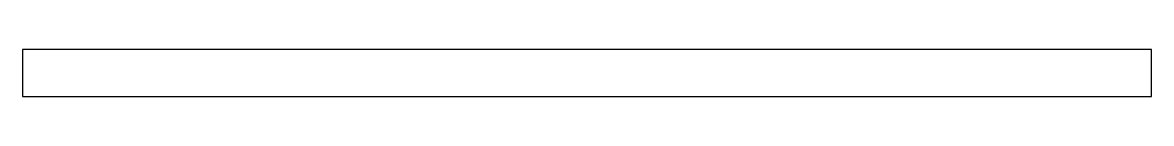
# Model space of a CAD drawing. Header units: inches. Extents: x -67 to 85, y 1 to 7.
import ezdxf

# ---------------------------------------------------------------- set-up
doc = ezdxf.new("R2010")
doc.units = ezdxf.units.IN
doc.header["$MEASUREMENT"] = 0

msp = doc.modelspace()

# ---------------------------------------------------------------- linework, layer by layer
at = {"color": 3}
for p, q in [((85.16, 7), (-67.24, 7)), ((-67.24, 7), (-67.24, 0.65)), ((85.16, 0.65), (85.16, 7)), ((-67.24, 0.65), (85.16, 0.65))]:
    msp.add_line(p, q, dxfattribs=at)

doc.saveas('drawing.dxf')
